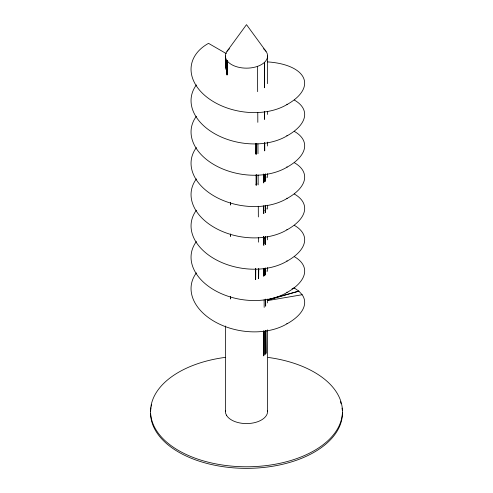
<?xml version="1.0" encoding="UTF-8"?>
<svg xmlns="http://www.w3.org/2000/svg" width="493" height="493" viewBox="0 0 493 493"><rect width="100%" height="100%" fill="white"/><g stroke="black" fill="none" stroke-linecap="round" stroke-linejoin="round"><path stroke-width="0.74" d="M263.576 331.364L263.57 355.915L263.465 330.68M264.143 268.229L264.137 275.766L264.47 275.532L264.464 268.759M265.308 330.778L265.302 354.282L265.216 330.858M265.376 212.686L265.382 205.298M265.105 243.708L265.117 236.93M265.283 268.112L264.969 275.143L264.951 268.383M226.891 74.252L227.008 60.633L227.1 74.289M255.657 154.099L255.793 143.371M227.008 51.309L246.5 24.65L265.992 51.309M292.146 288.855L294.272 287.974L298.844 291.135L302.154 294.728A56.455 26.585 -7.8 0 1 287.191 323.698A56.455 37.659 9.3 0 1 215.108 321.886A56.455 37.659 9.3 0 1 196.405 272.863M292.127 288.818L294.272 287.974M267.391 300.28L298.844 291.135L267.502 299.756M255.596 268.697L255.651 279.389L255.762 268.673M267.483 300.619L302.154 294.728M226.244 53.589L208.521 43.359A56.455 37.659 9.3 0 0 207.165 97.386A56.455 37.659 9.3 0 0 287.191 104.436A56.455 26.585 -7.8 0 0 267.557 61.896M286.815 104.22L287.191 104.436M286.815 135.538L287.191 135.76A56.455 26.585 -7.8 0 0 294.272 100.036M286.815 166.862L287.191 167.084A56.455 26.585 -7.8 0 0 294.272 131.36M286.815 198.186L287.191 198.402A56.455 26.585 -7.8 0 0 294.272 162.684M286.815 229.51L287.191 229.726A56.455 26.585 -7.8 0 0 294.272 194.002M286.815 260.834L287.191 261.05A56.455 26.585 -7.8 0 0 294.272 225.326M286.815 292.152L287.191 292.374A56.455 26.585 -7.8 0 0 294.272 256.65M286.815 323.476L287.191 323.698M226.435 415.161L225.658 413.307A21.1 12.183 0 0 1 225.467 410.441M258.776 268.722L258.628 278.705L258.591 268.784M265.573 299.226L265.628 306.098M265.813 330.52L265.992 353.413L265.844 330.489M263.595 173.955L263.669 182.299M263.509 236.622L263.576 244.836L263.576 236.578M265.326 236.813L265.376 244.405M265.456 267.995L265.499 274.829M265.647 299.159L265.69 306.036M263.928 268.389L263.971 275.883M264.125 299.732L264.174 307.422M264.334 331.271L264.488 355.12M263.595 268.642L263.576 276.16L263.576 268.654M257.525 66.358L257.66 91.667M257.771 112.373L257.827 122.344M257.938 143.814L257.999 153.699M258.116 174.984L258.172 184.869M258.295 206.259L258.35 216.951M258.468 237.577L258.492 242.162M264.975 237.096L265.006 243.949M263.854 205.834L263.884 213.451M263.78 237.213L263.817 245.588M256.502 154.038L256.452 143.395L256.465 154.087M256.6 174.565L256.656 185.214M255.423 268.716L255.466 279.402M265.517 205.279L265.536 212.132M264.624 111.56L264.642 119.251M264.704 143.099L264.729 150.79M264.809 181.455L264.79 174.596L264.747 181.504M264.593 111.584L264.612 119.275M264.661 142.36L264.679 150.827M263.749 174.596L263.78 182.977M227.045 75.133L227.008 60.633L227.014 74.289M265.487 173.986L265.493 180.857M265.456 236.671L265.462 244.3M255.639 268.697L255.651 279.389M225.467 56.929L225.48 69.205M267.6 55.974L267.6 83.668M267.6 111.363L267.6 114.444M267.6 142.138L267.6 145.983M267.6 173.678L267.6 177.523M267.6 205.224L267.6 209.069M267.6 236.763L267.6 239.838M267.6 267.539L267.6 271.384M267.6 299.078L267.6 302.924M267.6 329.848L267.6 411.396M265.308 174.121L265.308 180.869M263.576 206.006L263.576 213.512M256.064 143.525L256.064 154.013M256.064 174.842L256.064 185.337M225.4 55.974L225.4 67.51M225.4 326.002L225.4 411.396M287.191 292.374A56.455 37.659 9.3 0 1 215.108 290.562A56.455 37.659 9.3 0 1 196.405 241.539M265.61 272.247A19.757 4.431 -20.6 0 1 264.809 273.233M264.464 269.807A19.757 4.431 -20.6 0 1 265.98 271.396M287.191 261.05A56.455 37.659 9.3 0 1 215.108 259.238A56.455 37.659 9.3 0 1 196.405 210.221M287.191 229.726A56.455 37.659 9.3 0 1 215.108 227.914A56.455 37.659 9.3 0 1 196.405 178.897M265.4 207.516A19.757 4.431 -20.6 0 1 264.809 210.585M264.464 238.483A19.757 4.431 -20.6 0 1 265.4 238.84M287.191 167.084A56.455 37.659 9.3 0 1 215.108 165.272A56.455 37.659 9.3 0 1 196.405 116.249M287.191 198.402A56.455 37.659 9.3 0 1 215.108 196.596A56.455 37.659 9.3 0 1 196.405 147.573M265.4 176.192A19.757 4.431 -20.6 0 1 264.809 179.261M257.106 183.926A19.757 15.511 33.7 0 1 255.818 184.228M287.191 135.76A56.455 37.659 9.3 0 1 215.108 133.948A56.455 37.659 9.3 0 1 196.405 84.925M263.57 48.813A21.1 12.183 0 0 1 260.618 65.027A21.1 12.183 0 0 1 232.382 65.027A21.1 12.183 0 0 1 229.43 48.813M267.533 410.441A21.1 12.183 0 0 1 258.899 421.256L257.488 421.798A21.1 12.183 0 0 1 226.429 415.155M342.432 412.462A95.938 55.389 0 0 1 247.369 468.35A95.938 55.389 0 0 1 150.568 413.467M150.612 411.291A95.938 55.389 0 0 1 151.006 407.674M151.277 406.232A95.938 55.389 0 0 1 151.616 404.796M340.416 401.666A95.938 55.389 0 0 1 341.113 403.804M342.068 408.118A95.938 55.389 0 0 1 342.321 410.287M268.05 357.425A95.938 55.389 0 0 1 325.626 442.714A95.938 55.389 0 0 1 167.078 442.467A95.938 55.389 0 0 1 225.455 357.357M230.477 296.737L230.465 299.023L230.49 296.749M230.484 202.777L230.465 205.051L230.465 202.765M230.496 234.107L230.465 236.375L230.465 234.083M265.407 180.956L265.376 174.115L265.382 180.986M264.556 87.717L264.488 62.34L264.544 87.729"/></g></svg>
